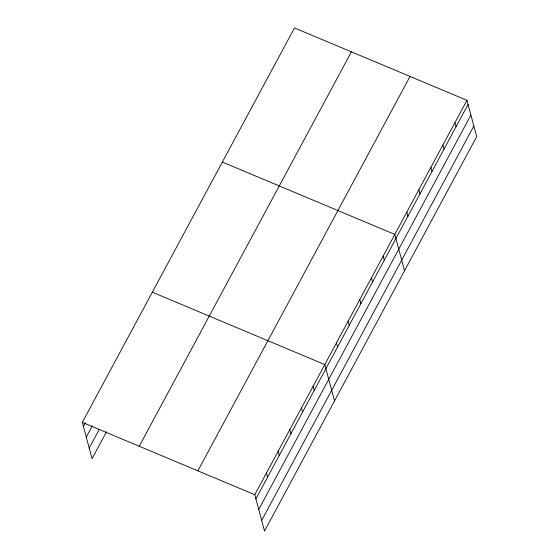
<?xml version="1.0" encoding="UTF-8"?>
<svg xmlns="http://www.w3.org/2000/svg" width="559" height="559" viewBox="0 0 559 559"><rect width="100%" height="100%" fill="white"/><g stroke="black" fill="none" stroke-linecap="round" stroke-linejoin="round"><path stroke-width="0.84" d="M106.538 431.751L92.046 458.68L82.32 422.359L294.488 27.95L466.954 100.32L476.68 136.641L264.512 531.05L254.785 494.729L466.954 100.32M83.424 426.482L85.436 422.744M86.268 437.11L92.305 425.888M89.202 448.052L99.264 429.354M139.233 446.243L351.401 51.833M197.872 470.853L410.04 76.436M255.889 498.859L468.058 104.442M258.733 509.48L470.902 115.07M261.668 520.429L473.836 126.013M222.349 162.047L394.815 234.424L404.541 270.738M152.334 292.203L324.8 364.58L334.527 400.894M82.32 422.359L254.785 494.729M454.928 122.673L456.032 126.795M442.903 145.019L444.007 149.148M430.884 167.372L431.988 171.494M418.859 189.725L419.963 193.847M406.833 212.071L407.944 216.193M383.146 256.113L384.25 260.235M371.476 277.809L372.58 281.932M359.807 299.498L360.911 303.621M348.138 321.194L349.242 325.317M336.469 342.884L337.573 347.006M313.131 386.269L314.235 390.392M301.462 407.965L302.566 412.088M289.793 429.654L290.897 433.777M278.123 451.344L279.227 455.473M266.454 473.04L267.558 477.162"/></g></svg>
